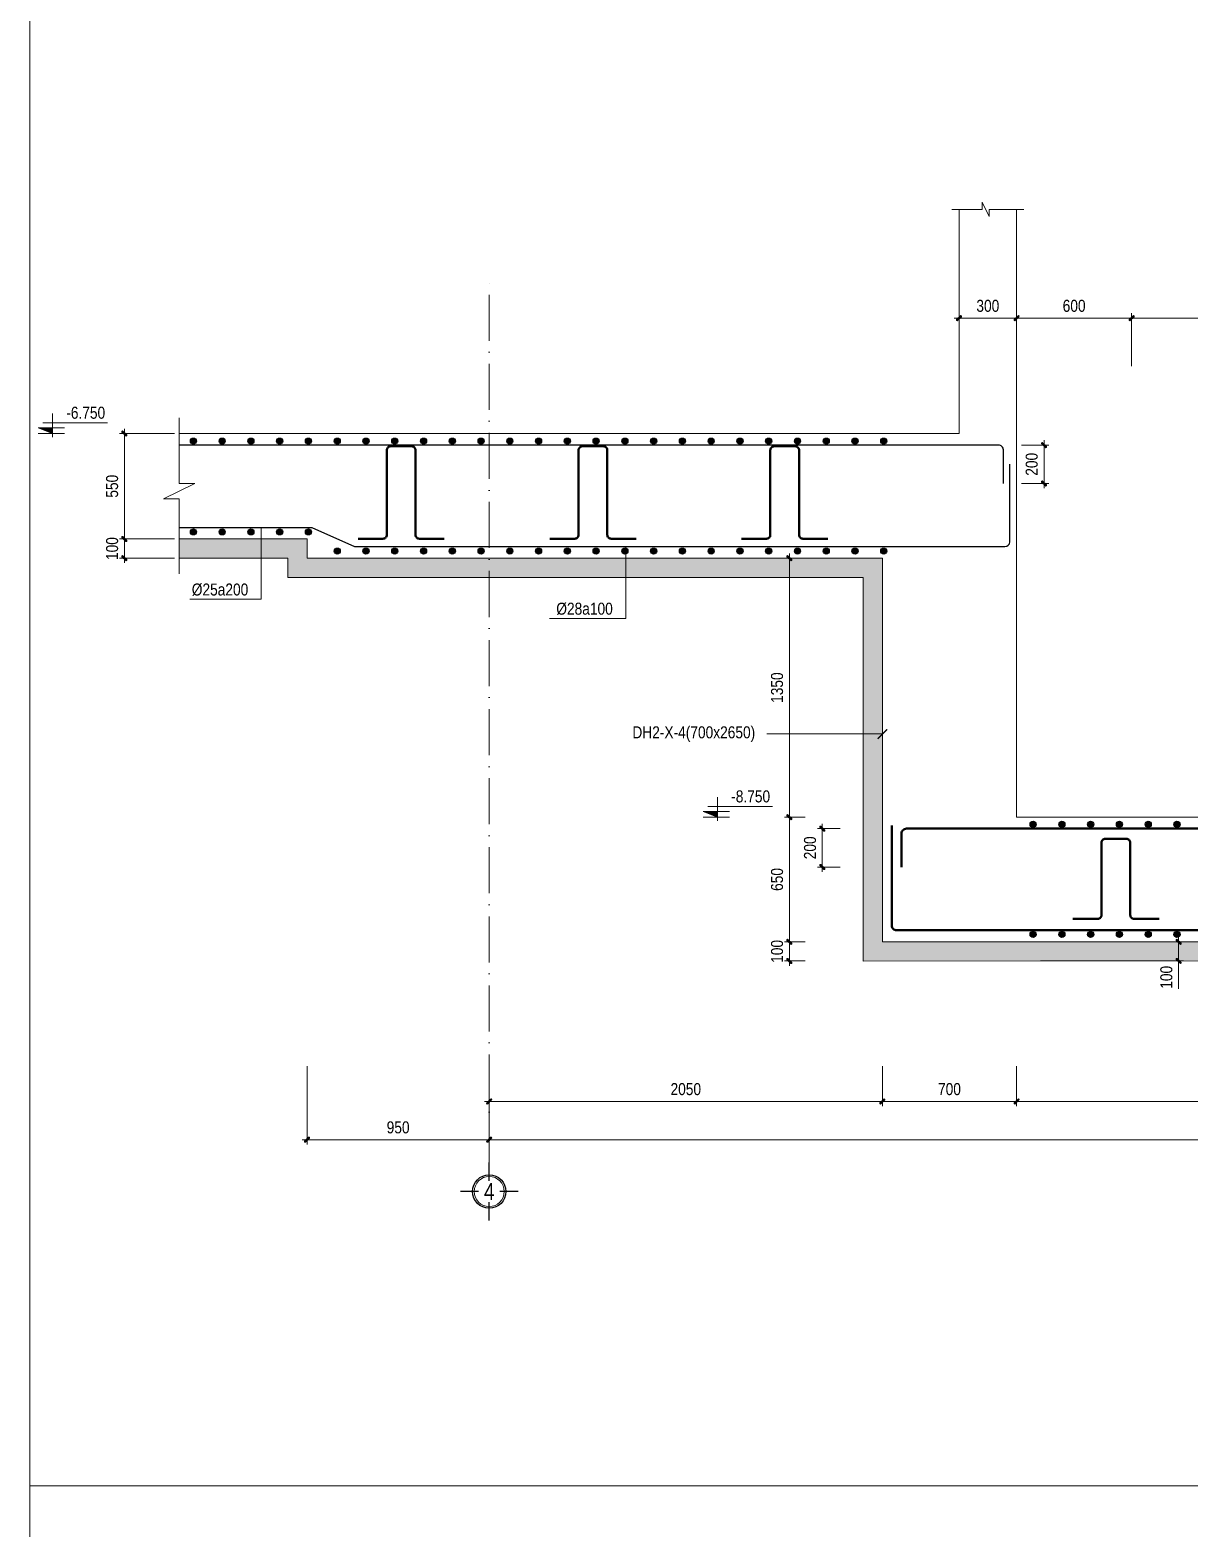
# Model space of a CAD drawing. Header units: millimetres. Extents: x 2356525 to 2927188, y -665534 to -417818.
# Drawn here: x 2575873 to 2581917, y -584889 to -577080 of the extents above; entities that cross this region are included whole.
import ezdxf
from ezdxf.enums import TextEntityAlignment as Align

# ---------------------------------------------------------------- set-up
doc = ezdxf.new("R2010")
doc.units = ezdxf.units.MM
doc.header["$LTSCALE"] = 200
doc.header["$MEASUREMENT"] = 0
doc.linetypes.add('ACAD_ISO10W100', pattern=[18, 12, -3, 0, -3])
doc.linetypes.add('HIDDEN', pattern=[0.375, 0.25, -0.125])
doc.layers.get('0').update_dxf_attribs({"lineweight": 9})
doc.layers.get('Defpoints').update_dxf_attribs({"color": 10, "lineweight": 0})
for name, color, linetype, lineweight in [('2', 2, 'Continuous', 20), ('CTHEP', 50, 'Continuous', 50), ('D-TRUC', 251, 'ACAD_ISO10W100', 15), ('DBAO', 90, 'Continuous', 13), ('DGIONG', 130, 'Continuous', 13), ('DMo', 9, 'HIDDEN', 9), ('HATCH', 154, 'Continuous', 9), ('KTH', 154, 'Continuous', 9), ('Start Thepsan lop duoi', 6, 'Continuous', 30), ('STICK', 1, 'Continuous', 9), ('TEXT', 7, 'Continuous', 15)]:
    doc.layers.add(name, color=color, linetype=linetype, lineweight=lineweight)
doc.layers.add('8', color=8, linetype='Continuous')
doc.styles.add('HELVECONDENSE', font='')
doc.styles.add('TTP-HelCon', font='')
doc.styles.get('HELVECONDENSE').set_extended_font_data('VNI-Helve-Condense')
doc.styles.get('TTP-HelCon').set_extended_font_data('VNI-Helve-Condense')
doc.dimstyles.new('TTP-25', dxfattribs={"dimscale": 25, "dimtxt": 2.5, "dimasz": 1, "dimexe": 1, "dimexo": 1, "dimgap": 0.09, "dimtad": 0, "dimdec": 4, "dimrnd": 1, "dimzin": 9, "dimdsep": 46, "dimtxsty": 'TTP-HelCon', "dimblk": 'Stick', "dimcen": 0.09, "dimdle": 1.5, "dimclrd": 256, "dimclre": 256, "dimclrt": 7, "dimadec": 0, "dimazin": 0, "dimtfac": 1, "dimtdec": 4, "dimtmove": 0, "dimatfit": 3, "dimldrblk": 'ARCHTICK', "dimfxl": 1, "dimtvp": 1, "dimtolj": 1, "dimtzin": 0, "dimarcsym": 0})

# ---------------------------------------------------------------- blocks, each defined once
blk = doc.blocks.new('Stick')
at = {"layer": 'STICK'}
h = blk.add_hatch(color=256, dxfattribs=at)
edge = h.paths.add_edge_path()
edge.add_line((0.3, 0.5), (-0.5, -0.3))
edge.add_arc((-0.4, -0.4), 0.141, 135, 315)
edge.add_line((-0.3, -0.5), (0.5, 0.3))
edge.add_arc((0.4, 0.4), 0.141, 315, 495)
blk.add_line((1, 0), (-1, 0), dxfattribs=at)
blk.add_lwpolyline([(0.3, 0.5), (-0.5, -0.3, 1), (-0.3, -0.5), (0.5, 0.3, 1), (0.3, 0.5, 1)], format="xyb", dxfattribs=at)
blk = doc.blocks.new('*D498')
at = {"layer": 'Defpoints', "color": 0, "transparency": 16777216}
for p in [(1400, 601.4), (1099.9, 508.9), (1400, 483.9)]:
    blk.add_point(p, dxfattribs=at)
at = {"layer": 'KTH', "lineweight": -2, "transparency": 16777216}
for p, q in [((1099.9, 533.9), (1099.9, 626.4)), ((1400, 508.9), (1400, 626.4)), ((1124.9, 601.4), (1375, 601.4))]:
    blk.add_line(p, q, dxfattribs=at)
at = {"layer": 'KTH', "lineweight": -2, "transparency": 16777216, "xscale": 25, "yscale": 25, "zscale": 25, "rotation": 180}
blk.add_blockref('Stick', (1099.9, 601.4), dxfattribs=at)
at = {"layer": 'KTH', "lineweight": -2, "transparency": 16777216, "xscale": 25, "yscale": 25, "zscale": 25}
blk.add_blockref('Stick', (1400, 601.4), dxfattribs=at)
at = {"layer": 'KTH', "color": 7, "transparency": 16777216, "insert": (1250, 665.2), "char_height": 62.5, "attachment_point": 5, "style": 'TTP-HelCon'}
blk.add_mtext('\\A1;300', dxfattribs=at)
blk = doc.blocks.new('_ArchTick')
at = {"color": 0, "linetype": 'ByBlock', "const_width": 0.15}
blk.add_lwpolyline([(-0.5, -0.5), (0.5, 0.5)], dxfattribs=at)
blk = doc.blocks.new('*D500')
at = {"layer": 'Defpoints', "color": 0, "transparency": 16777216}
for p in [(-1350, -3273.5), (10200.1, -3273.5), (10200.1, -3681.6)]:
    blk.add_point(p, dxfattribs=at)
at = {"layer": 'KTH', "lineweight": -2, "transparency": 16777216}
for p, q in [((-1350, -3298.5), (-1350, -3706.6)), ((10200.1, -3298.5), (10200.1, -3706.6)), ((-1325, -3681.6), (10175.1, -3681.6))]:
    blk.add_line(p, q, dxfattribs=at)
at = {"layer": 'KTH', "lineweight": -2, "transparency": 16777216, "xscale": 25, "yscale": 25, "zscale": 25, "rotation": 180}
blk.add_blockref('Stick', (-1350, -3681.6), dxfattribs=at)
at = {"layer": 'KTH', "lineweight": -2, "transparency": 16777216, "xscale": 25, "yscale": 25, "zscale": 25}
blk.add_blockref('Stick', (10200.1, -3681.6), dxfattribs=at)
at = {"layer": 'KTH', "color": 7, "transparency": 16777216, "insert": (4425.1, -3617.7), "char_height": 62.5, "attachment_point": 5, "style": 'TTP-HelCon'}
blk.add_mtext('\\A1;11550', dxfattribs=at)
blk = doc.blocks.new('CODE')
at = {"layer": 'DBAO'}
for p, q in [((-62.5, -20), (-62.5, 105)), ((-62.5, 0), (-137.5, 30)), ((-137.5, 30), (0, 30)), ((-137.5, 0), (0, 0)), ((-112.5, 55), (223.6, 55))]:
    blk.add_line(p, q, dxfattribs=at)
at = {"layer": 'HATCH', "color": 1}
blk.add_solid([(-62.5, 0), (-137.5, 30), (-62.5, 30)], dxfattribs=at)
blk = doc.blocks.new('*D502')
at = {"layer": 'Defpoints', "color": 0, "transparency": 16777216}
for p in [(1500.3, -2650.1), (1500.2, -2749.7), (2244.8, -2749.7)]:
    blk.add_point(p, dxfattribs=at)
at = {"layer": 'KTH', "lineweight": -2, "transparency": 16777216}
for p, q in [((1525.3, -2650.1), (2269.8, -2650.1)), ((2244.8, -2675.1), (2244.8, -2724.7)), ((1525.2, -2749.7), (2269.8, -2749.7)), ((2244.8, -2749.7), (2244.8, -2895.3))]:
    blk.add_line(p, q, dxfattribs=at)
at = {"layer": 'KTH', "lineweight": -2, "transparency": 16777216, "xscale": 25, "yscale": 25, "zscale": 25}
for p, rotation in [((2244.8, -2650.1), 90), ((2244.8, -2749.7), 270)]:
    blk.add_blockref('Stick', p, dxfattribs=dict(at, rotation=rotation))
at = {"layer": 'KTH', "color": 7, "transparency": 16777216, "insert": (2181, -2835), "char_height": 62.5, "attachment_point": 5, "rotation": 90, "style": 'TTP-HelCon'}
blk.add_mtext('\\A1;100', dxfattribs=at)
blk = doc.blocks.new('*D474')
at = {"layer": 'Defpoints', "color": 0, "transparency": 16777216}
for p in [(-2966.6, 0), (-3252.4, -550), (-2966.6, -550)]:
    blk.add_point(p, dxfattribs=at)
at = {"layer": 'KTH', "lineweight": -2, "transparency": 16777216}
for p, q in [((-2991.6, 0), (-3277.4, 0)), ((-3252.4, -25), (-3252.4, -525)), ((-2991.6, -550), (-3277.4, -550))]:
    blk.add_line(p, q, dxfattribs=at)
at = {"layer": 'KTH', "lineweight": -2, "transparency": 16777216, "xscale": 25, "yscale": 25, "zscale": 25}
for p, rotation in [((-3252.4, 0), 90), ((-3252.4, -550), 270)]:
    blk.add_blockref('Stick', p, dxfattribs=dict(at, rotation=rotation))
at = {"layer": 'KTH', "color": 7, "transparency": 16777216, "insert": (-3316.2, -275), "char_height": 62.5, "attachment_point": 5, "rotation": 90, "style": 'TTP-HelCon'}
blk.add_mtext('\\A1;550', dxfattribs=at)
blk = doc.blocks.new('*D475')
at = {"layer": 'Defpoints', "color": 0, "transparency": 16777216}
for p in [(323.2, -650), (215, -2000), (323.2, -2000)]:
    blk.add_point(p, dxfattribs=at)
at = {"layer": 'KTH', "lineweight": -2, "transparency": 16777216}
for p, q in [((298.2, -650), (190, -650)), ((215, -675), (215, -1975)), ((298.2, -2000), (190, -2000))]:
    blk.add_line(p, q, dxfattribs=at)
at = {"layer": 'KTH', "lineweight": -2, "transparency": 16777216, "xscale": 25, "yscale": 25, "zscale": 25}
for p, rotation in [((215, -650), 90), ((215, -2000), 270)]:
    blk.add_blockref('Stick', p, dxfattribs=dict(at, rotation=rotation))
at = {"layer": 'KTH', "color": 7, "transparency": 16777216, "insert": (151.1, -1325), "char_height": 62.5, "attachment_point": 5, "rotation": 90, "style": 'TTP-HelCon'}
blk.add_mtext('\\A1;1350', dxfattribs=at)
blk = doc.blocks.new('*D476')
at = {"layer": 'Defpoints', "color": 0, "transparency": 16777216}
for p in [(323.2, -2000), (215, -2650), (323.2, -2650)]:
    blk.add_point(p, dxfattribs=at)
at = {"layer": 'KTH', "lineweight": -2, "transparency": 16777216}
for p, q in [((298.2, -2000), (190, -2000)), ((215, -2025), (215, -2625)), ((298.2, -2650), (190, -2650))]:
    blk.add_line(p, q, dxfattribs=at)
at = {"layer": 'KTH', "lineweight": -2, "transparency": 16777216, "xscale": 25, "yscale": 25, "zscale": 25}
for p, rotation in [((215, -2000), 90), ((215, -2650), 270)]:
    blk.add_blockref('Stick', p, dxfattribs=dict(at, rotation=rotation))
at = {"layer": 'KTH', "color": 7, "transparency": 16777216, "insert": (151.1, -2325), "char_height": 62.5, "attachment_point": 5, "rotation": 90, "style": 'TTP-HelCon'}
blk.add_mtext('\\A1;650', dxfattribs=at)
blk = doc.blocks.new('*D477')
at = {"layer": 'Defpoints', "color": 0, "transparency": 16777216}
for p in [(323.2, -2650), (215, -2750), (323.2, -2750)]:
    blk.add_point(p, dxfattribs=at)
at = {"layer": 'KTH', "lineweight": -2, "transparency": 16777216}
for p, q in [((298.2, -2650), (190, -2650)), ((215, -2675), (215, -2725)), ((298.2, -2750), (190, -2750))]:
    blk.add_line(p, q, dxfattribs=at)
at = {"layer": 'KTH', "lineweight": -2, "transparency": 16777216, "xscale": 25, "yscale": 25, "zscale": 25}
for p, rotation in [((215, -2650), 90), ((215, -2750), 270)]:
    blk.add_blockref('Stick', p, dxfattribs=dict(at, rotation=rotation))
at = {"layer": 'KTH', "color": 7, "transparency": 16777216, "insert": (151.1, -2700), "char_height": 62.5, "attachment_point": 5, "rotation": 90, "style": 'TTP-HelCon'}
blk.add_mtext('\\A1;100', dxfattribs=at)
blk = doc.blocks.new('*D478')
at = {"layer": 'Defpoints', "color": 0, "transparency": 16777216}
for p in [(505.4, -2060.1), (386.8, -2260.1), (505.4, -2260.1)]:
    blk.add_point(p, dxfattribs=at)
at = {"layer": 'KTH', "lineweight": -2, "transparency": 16777216}
for p, q in [((480.4, -2060.1), (361.8, -2060.1)), ((386.8, -2085.1), (386.8, -2235.1)), ((480.4, -2260.1), (361.8, -2260.1))]:
    blk.add_line(p, q, dxfattribs=at)
at = {"layer": 'KTH', "lineweight": -2, "transparency": 16777216, "xscale": 25, "yscale": 25, "zscale": 25}
for p, rotation in [((386.8, -2060.1), 90), ((386.8, -2260.1), 270)]:
    blk.add_blockref('Stick', p, dxfattribs=dict(at, rotation=rotation))
at = {"layer": 'KTH', "color": 7, "transparency": 16777216, "insert": (323, -2160.1), "char_height": 62.5, "attachment_point": 5, "rotation": 90, "style": 'TTP-HelCon'}
blk.add_mtext('\\A1;200', dxfattribs=at)
blk = doc.blocks.new('*D479')
at = {"layer": 'Defpoints', "color": 0, "transparency": 16777216}
for p in [(1400, -3273.5), (3700, -3273.5), (3700, -3482.1)]:
    blk.add_point(p, dxfattribs=at)
at = {"layer": 'KTH', "lineweight": -2, "transparency": 16777216}
for p, q in [((1400, -3298.5), (1400, -3507.1)), ((3700, -3298.5), (3700, -3507.1)), ((1425, -3482.1), (3675, -3482.1))]:
    blk.add_line(p, q, dxfattribs=at)
at = {"layer": 'KTH', "lineweight": -2, "transparency": 16777216, "xscale": 25, "yscale": 25, "zscale": 25, "rotation": 180}
blk.add_blockref('Stick', (1400, -3482.1), dxfattribs=at)
at = {"layer": 'KTH', "lineweight": -2, "transparency": 16777216, "xscale": 25, "yscale": 25, "zscale": 25}
blk.add_blockref('Stick', (3700, -3482.1), dxfattribs=at)
at = {"layer": 'KTH', "color": 7, "transparency": 16777216, "insert": (2550, -3418.2), "char_height": 62.5, "attachment_point": 5, "style": 'TTP-HelCon'}
blk.add_mtext('\\A1;2300', dxfattribs=at)
blk = doc.blocks.new('*D480')
at = {"layer": 'Defpoints', "color": 0, "transparency": 16777216}
for p in [(700, -3273.5), (1400, -3273.5), (1400, -3482.1)]:
    blk.add_point(p, dxfattribs=at)
at = {"layer": 'KTH', "lineweight": -2, "transparency": 16777216}
for p, q in [((700, -3298.5), (700, -3507.1)), ((1400, -3298.5), (1400, -3507.1)), ((725, -3482.1), (1375, -3482.1))]:
    blk.add_line(p, q, dxfattribs=at)
at = {"layer": 'KTH', "lineweight": -2, "transparency": 16777216, "xscale": 25, "yscale": 25, "zscale": 25, "rotation": 180}
blk.add_blockref('Stick', (700, -3482.1), dxfattribs=at)
at = {"layer": 'KTH', "lineweight": -2, "transparency": 16777216, "xscale": 25, "yscale": 25, "zscale": 25}
blk.add_blockref('Stick', (1400, -3482.1), dxfattribs=at)
at = {"layer": 'KTH', "color": 7, "transparency": 16777216, "insert": (1050, -3418.2), "char_height": 62.5, "attachment_point": 5, "style": 'TTP-HelCon'}
blk.add_mtext('\\A1;700', dxfattribs=at)
blk = doc.blocks.new('dau truc')
blk.add_circle((0, 0), 180)
at = {"layer": '8'}
for p, q in [((0, 127), (0, 345)), ((-127, 0), (-345, 0)), ((0, -345), (0, -127)), ((345, 0), (127, 0))]:
    blk.add_line(p, q, dxfattribs=at)
blk.add_circle((0, 0), 200, dxfattribs=at)
at = {"layer": 'TEXT', "style": 'HELVECONDENSE'}
blk.add_attdef('A', text='', height=233, dxfattribs=at).set_placement((0, 0), align=Align.MIDDLE)
blk = doc.blocks.new('*D485')
at = {"layer": 'Defpoints', "color": 0, "transparency": 16777216}
for p in [(-1350, -3273.5), (700, -3273.5), (-1350, -3482.1)]:
    blk.add_point(p, dxfattribs=at)
at = {"layer": 'KTH', "lineweight": -2, "transparency": 16777216}
for p, q in [((-1350, -3298.5), (-1350, -3507.1)), ((700, -3298.5), (700, -3507.1)), ((675, -3482.1), (-1325, -3482.1))]:
    blk.add_line(p, q, dxfattribs=at)
at = {"layer": 'KTH', "lineweight": -2, "transparency": 16777216, "xscale": 25, "yscale": 25, "zscale": 25, "rotation": 180}
blk.add_blockref('Stick', (-1350, -3482.1), dxfattribs=at)
at = {"layer": 'KTH', "lineweight": -2, "transparency": 16777216, "xscale": 25, "yscale": 25, "zscale": 25}
blk.add_blockref('Stick', (700, -3482.1), dxfattribs=at)
at = {"layer": 'KTH', "color": 7, "transparency": 16777216, "insert": (-325, -3418.2), "char_height": 62.5, "attachment_point": 5, "style": 'TTP-HelCon'}
blk.add_mtext('\\A1;2050', dxfattribs=at)
blk = doc.blocks.new('*D486')
at = {"layer": 'Defpoints', "color": 0, "transparency": 16777216}
for p in [(4200, 601.4), (2000, 325.7), (4200, -150.1)]:
    blk.add_point(p, dxfattribs=at)
at = {"layer": 'KTH', "lineweight": -2, "transparency": 16777216}
for p, q in [((2000, 350.7), (2000, 626.4)), ((4200, -125.1), (4200, 626.4)), ((2025, 601.4), (4175, 601.4))]:
    blk.add_line(p, q, dxfattribs=at)
at = {"layer": 'KTH', "lineweight": -2, "transparency": 16777216, "xscale": 25, "yscale": 25, "zscale": 25, "rotation": 180}
blk.add_blockref('Stick', (2000, 601.4), dxfattribs=at)
at = {"layer": 'KTH', "lineweight": -2, "transparency": 16777216, "xscale": 25, "yscale": 25, "zscale": 25}
blk.add_blockref('Stick', (4200, 601.4), dxfattribs=at)
at = {"layer": 'KTH', "color": 7, "transparency": 16777216, "insert": (3100, 665.2), "char_height": 62.5, "attachment_point": 5, "style": 'TTP-HelCon'}
blk.add_mtext('\\A1;2200', dxfattribs=at)
blk = doc.blocks.new('*D488')
at = {"layer": 'Defpoints', "color": 0, "transparency": 16777216}
for p in [(2000, 601.4), (1400, 316.5), (2000, 325.7)]:
    blk.add_point(p, dxfattribs=at)
at = {"layer": 'KTH', "lineweight": -2, "transparency": 16777216}
for p, q in [((1400, 341.5), (1400, 626.4)), ((2000, 350.7), (2000, 626.4)), ((1425, 601.4), (1975, 601.4))]:
    blk.add_line(p, q, dxfattribs=at)
at = {"layer": 'KTH', "lineweight": -2, "transparency": 16777216, "xscale": 25, "yscale": 25, "zscale": 25, "rotation": 180}
blk.add_blockref('Stick', (1400, 601.4), dxfattribs=at)
at = {"layer": 'KTH', "lineweight": -2, "transparency": 16777216, "xscale": 25, "yscale": 25, "zscale": 25}
blk.add_blockref('Stick', (2000, 601.4), dxfattribs=at)
at = {"layer": 'KTH', "color": 7, "transparency": 16777216, "insert": (1700, 665.2), "char_height": 62.5, "attachment_point": 5, "style": 'TTP-HelCon'}
blk.add_mtext('\\A1;600', dxfattribs=at)
blk = doc.blocks.new('*D490')
at = {"layer": 'Defpoints', "color": 0, "transparency": 16777216}
for p in [(1400, -60.5), (1542.9, -60.5), (1400, -260.5)]:
    blk.add_point(p, dxfattribs=at)
at = {"layer": 'KTH', "lineweight": -2, "transparency": 16777216}
for p, q in [((1425, -60.5), (1567.9, -60.5)), ((1542.9, -235.5), (1542.9, -85.5)), ((1425, -260.5), (1567.9, -260.5))]:
    blk.add_line(p, q, dxfattribs=at)
at = {"layer": 'KTH', "lineweight": -2, "transparency": 16777216, "xscale": 25, "yscale": 25, "zscale": 25}
for p, rotation in [((1542.9, -60.5), 90), ((1542.9, -260.5), 270)]:
    blk.add_blockref('Stick', p, dxfattribs=dict(at, rotation=rotation))
at = {"layer": 'KTH', "color": 7, "transparency": 16777216, "insert": (1479, -160.5), "char_height": 62.5, "attachment_point": 5, "rotation": 90, "style": 'TTP-HelCon'}
blk.add_mtext('\\A1;200', dxfattribs=at)
blk = doc.blocks.new('*D494')
at = {"layer": 'Defpoints', "color": 0, "transparency": 16777216}
for p in [(-2300, -3273.5), (-1350, -3273.5), (-2300, -3681.6)]:
    blk.add_point(p, dxfattribs=at)
at = {"layer": 'KTH', "lineweight": -2, "transparency": 16777216}
for p, q in [((-2300, -3298.5), (-2300, -3706.6)), ((-1350, -3298.5), (-1350, -3706.6)), ((-1375, -3681.6), (-2275, -3681.6))]:
    blk.add_line(p, q, dxfattribs=at)
at = {"layer": 'KTH', "lineweight": -2, "transparency": 16777216, "xscale": 25, "yscale": 25, "zscale": 25, "rotation": 180}
blk.add_blockref('Stick', (-2300, -3681.6), dxfattribs=at)
at = {"layer": 'KTH', "lineweight": -2, "transparency": 16777216, "xscale": 25, "yscale": 25, "zscale": 25}
blk.add_blockref('Stick', (-1350, -3681.6), dxfattribs=at)
at = {"layer": 'KTH', "color": 7, "transparency": 16777216, "insert": (-1825, -3617.7), "char_height": 62.5, "attachment_point": 5, "style": 'TTP-HelCon'}
blk.add_mtext('\\A1;950', dxfattribs=at)
blk = doc.blocks.new('*D497')
at = {"layer": 'Defpoints', "color": 0, "transparency": 16777216}
for p in [(-2966.6, -550), (-3252.4, -650), (-2966.6, -650)]:
    blk.add_point(p, dxfattribs=at)
at = {"layer": 'KTH', "lineweight": -2, "transparency": 16777216}
for p, q in [((-2991.6, -550), (-3277.4, -550)), ((-3252.4, -575), (-3252.4, -625)), ((-2991.6, -650), (-3277.4, -650))]:
    blk.add_line(p, q, dxfattribs=at)
at = {"layer": 'KTH', "lineweight": -2, "transparency": 16777216, "xscale": 25, "yscale": 25, "zscale": 25}
for p, rotation in [((-3252.4, -550), 90), ((-3252.4, -650), 270)]:
    blk.add_blockref('Stick', p, dxfattribs=dict(at, rotation=rotation))
at = {"layer": 'KTH', "color": 7, "transparency": 16777216, "insert": (-3316.2, -600), "char_height": 62.5, "attachment_point": 5, "rotation": 90, "style": 'TTP-HelCon'}
blk.add_mtext('\\A1;100', dxfattribs=at)
blk = doc.blocks.new('sfdzgbxg')
at = {"layer": 'KTH'}
h = blk.add_hatch(dxfattribs=at)
h.set_pattern_fill('AR-CONC', color=256, scale=25, style=0)
h.set_pattern_definition([(50, (-2579617.4, 579183.16), (179.315046, -15.688034), [18.75, -206.25]), (355, (-2579617.4, 579183.16), (-34.687833, 188.048033), [15, -165]), (100.4514, (-2579602.46, 579181.85), (144.627345, 172.359886), [15.935047, -175.285528]), (46.1842, (-2579617.4, 579233.16), (266.810262, -41.379754), [28.125, -309.375]), (96.6356, (-2579595.17, 579229.7), (233.665676, 243.529468), [23.902572, -262.92825]), (351.1842, (-2579617.4, 579233.16), (233.665486, 243.52965), [22.5, -247.5]), (21, (-2579592.4, 579220.66), (149.226763, -100.654723), [18.75, -206.25]), (326, (-2579592.4, 579220.66), (60.828833, 181.287511), [15, -165]), (71.4514, (-2579579.96, 579212.27), (210.055657, 80.632624), [15.935047, -175.285528]), (37.5, (-2579617.4, 579183.16), (3.0399638, 83.2234635), [0, -163, 0, -167.5, 0, -165.625]), (7.5, (-2579617.4, 579183.16), (65.7673844, 98.602928), [0, -95.5, 0, -159.25, 0, -63.125]), (327.5, (-2579673.15, 579183.16), (133.455609, -5.638718), [0, -62.5, 0, -195, 0, -258.75]), (317.5, (-2579698.15, 579183.16), (145.7965423, 25.0262456), [0, -81.25, 0, -129.5, 0, -183.75])])
h.paths.add_polyline_path([(12600.19738, -650.03191), (13416.0465, -650.0319), (13416.0465, -550.0317), (12500.19737, -550.03176), (12500.19738, -650.03191), (9500.1157, -650.03195), (9500.1157, -2650.08605), (700.03497, -2650.08605), (700.03497, -650.03109), (-128.07211, -650.03109), (-2299.96616, -650.03104), (-2299.96616, -550.03072), (-2966.64416, -550.03074), (-2966.64419, -650.031), (-2399.96616, -650.03104), (-2399.96616, -750.03104), (600.02881, -750.03113), (599.90554, -2750.08605), (9600.23617, -2749.59256), (9600.12143, -750.03195), (12600.19738, -750.03191)])
at = {"layer": 'Start Thepsan lop duoi'}
h = blk.add_hatch(color=256, dxfattribs=at)
h.dxf.hatch_style = 1
h.paths.add_polyline_path([(-2876.65756, -39.82247, 1), (-2908.49236, -39.82247, 1)])
h = blk.add_hatch(color=256, dxfattribs=at)
h.dxf.hatch_style = 1
h.paths.add_polyline_path([(-2726.65756, -39.82247, 1), (-2758.49236, -39.82247, 1)])
h = blk.add_hatch(color=256, dxfattribs=at)
h.dxf.hatch_style = 1
h.paths.add_polyline_path([(-2576.65756, -39.82247, 1), (-2608.49236, -39.82247, 1)])
h = blk.add_hatch(color=256, dxfattribs=at)
h.dxf.hatch_style = 1
h.paths.add_polyline_path([(-2426.65756, -39.82247, 1), (-2458.49236, -39.82247, 1)])
h = blk.add_hatch(color=256, dxfattribs=at)
h.dxf.hatch_style = 1
h.paths.add_polyline_path([(-2276.65756, -39.82247, 1), (-2308.49236, -39.82247, 1)])
h = blk.add_hatch(color=256, dxfattribs=at)
h.dxf.hatch_style = 1
h.paths.add_polyline_path([(-2126.65756, -39.82247, 1), (-2158.49236, -39.82247, 1)])
h = blk.add_hatch(color=256, dxfattribs=at)
h.dxf.hatch_style = 1
h.paths.add_polyline_path([(-1976.65756, -39.82247, 1), (-2008.49236, -39.82247, 1)])
h = blk.add_hatch(color=256, dxfattribs=at)
h.dxf.hatch_style = 1
h.paths.add_polyline_path([(-1826.65756, -39.82247, 1), (-1858.49236, -39.82247, 1)])
h = blk.add_hatch(color=256, dxfattribs=at)
h.dxf.hatch_style = 1
h.paths.add_polyline_path([(-1676.65756, -39.82247, 1), (-1708.49236, -39.82247, 1)])
h = blk.add_hatch(color=256, dxfattribs=at)
h.dxf.hatch_style = 1
h.paths.add_polyline_path([(-1526.65756, -39.82247, 1), (-1558.49236, -39.82247, 1)])
h = blk.add_hatch(color=256, dxfattribs=at)
h.dxf.hatch_style = 1
h.paths.add_polyline_path([(-1376.65756, -39.82247, 1), (-1408.49236, -39.82247, 1)])
h = blk.add_hatch(color=256, dxfattribs=at)
h.dxf.hatch_style = 1
h.paths.add_polyline_path([(-1226.65756, -39.82247, 1), (-1258.49236, -39.82247, 1)])
h = blk.add_hatch(color=256, dxfattribs=at)
h.dxf.hatch_style = 1
h.paths.add_polyline_path([(-1076.65756, -39.82247, 1), (-1108.49236, -39.82247, 1)])
h = blk.add_hatch(color=256, dxfattribs=at)
h.dxf.hatch_style = 1
h.paths.add_polyline_path([(-926.65756, -39.82247, 1), (-958.49236, -39.82247, 1)])
h = blk.add_hatch(color=256, dxfattribs=at)
h.dxf.hatch_style = 1
h.paths.add_polyline_path([(-776.65756, -39.82247, 1), (-808.49236, -39.82247, 1)])
h = blk.add_hatch(color=256, dxfattribs=at)
h.dxf.hatch_style = 1
h.paths.add_polyline_path([(-626.65756, -39.82247, 1), (-658.49236, -39.82247, 1)])
h = blk.add_hatch(color=256, dxfattribs=at)
h.dxf.hatch_style = 1
h.paths.add_polyline_path([(-476.65756, -39.82247, 1), (-508.49236, -39.82247, 1)])
h = blk.add_hatch(color=256, dxfattribs=at)
h.dxf.hatch_style = 1
h.paths.add_polyline_path([(-326.65756, -39.82247, 1), (-358.49236, -39.82247, 1)])
h = blk.add_hatch(color=256, dxfattribs=at)
h.dxf.hatch_style = 1
h.paths.add_polyline_path([(-176.65756, -39.82247, 1), (-208.49236, -39.82247, 1)])
h = blk.add_hatch(color=256, dxfattribs=at)
h.dxf.hatch_style = 1
h.paths.add_polyline_path([(-26.65756, -39.82247, 1), (-58.49236, -39.82247, 1)])
h = blk.add_hatch(color=256, dxfattribs=at)
h.dxf.hatch_style = 1
h.paths.add_polyline_path([(123.34244, -39.82247, 1), (91.50764, -39.82247, 1)])
h = blk.add_hatch(color=256, dxfattribs=at)
h.dxf.hatch_style = 1
h.paths.add_polyline_path([(273.34244, -39.82247, 1), (241.50764, -39.82247, 1)])
h = blk.add_hatch(color=256, dxfattribs=at)
h.dxf.hatch_style = 1
h.paths.add_polyline_path([(423.34244, -39.82247, 1), (391.50764, -39.82247, 1)])
h = blk.add_hatch(color=256, dxfattribs=at)
h.dxf.hatch_style = 1
h.paths.add_polyline_path([(573.34244, -39.82247, 1), (541.50764, -39.82247, 1)])
h = blk.add_hatch(color=256, dxfattribs=at)
h.dxf.hatch_style = 1
h.paths.add_polyline_path([(723.34244, -39.82247, 1), (691.50764, -39.82247, 1)])
h = blk.add_hatch(color=256, dxfattribs=at)
h.dxf.hatch_style = 1
h.paths.add_polyline_path([(-2876.65756, -513.19804, 1), (-2908.49236, -513.19804, 1)])
h = blk.add_hatch(color=256, dxfattribs=at)
h.dxf.hatch_style = 1
h.paths.add_polyline_path([(-2726.65756, -513.19804, 1), (-2758.49236, -513.19804, 1)])
h = blk.add_hatch(color=256, dxfattribs=at)
h.dxf.hatch_style = 1
h.paths.add_polyline_path([(-2576.65756, -513.19804, 1), (-2608.49236, -513.19804, 1)])
h = blk.add_hatch(color=256, dxfattribs=at)
h.dxf.hatch_style = 1
h.paths.add_polyline_path([(-2426.65756, -513.19804, 1), (-2458.49236, -513.19804, 1)])
h = blk.add_hatch(color=256, dxfattribs=at)
h.dxf.hatch_style = 1
h.paths.add_polyline_path([(-2276.65756, -513.19804, 1), (-2308.49236, -513.19804, 1)])
h = blk.add_hatch(color=256, dxfattribs=at)
h.dxf.hatch_style = 1
h.paths.add_polyline_path([(-2126.65756, -613.19804, 1), (-2158.49236, -613.19804, 1)])
h = blk.add_hatch(color=256, dxfattribs=at)
h.dxf.hatch_style = 1
h.paths.add_polyline_path([(-1976.65756, -613.19804, 1), (-2008.49236, -613.19804, 1)])
h = blk.add_hatch(color=256, dxfattribs=at)
h.dxf.hatch_style = 1
h.paths.add_polyline_path([(-1826.65756, -613.19804, 1), (-1858.49236, -613.19804, 1)])
h = blk.add_hatch(color=256, dxfattribs=at)
h.dxf.hatch_style = 1
h.paths.add_polyline_path([(-1676.65756, -613.19804, 1), (-1708.49236, -613.19804, 1)])
h = blk.add_hatch(color=256, dxfattribs=at)
h.dxf.hatch_style = 1
h.paths.add_polyline_path([(-1526.65756, -613.19804, 1), (-1558.49236, -613.19804, 1)])
h = blk.add_hatch(color=256, dxfattribs=at)
h.dxf.hatch_style = 1
h.paths.add_polyline_path([(-1376.65756, -613.19804, 1), (-1408.49236, -613.19804, 1)])
h = blk.add_hatch(color=256, dxfattribs=at)
h.dxf.hatch_style = 1
h.paths.add_polyline_path([(-1226.65756, -613.19804, 1), (-1258.49236, -613.19804, 1)])
h = blk.add_hatch(color=256, dxfattribs=at)
h.dxf.hatch_style = 1
h.paths.add_polyline_path([(-1076.65756, -613.19804, 1), (-1108.49236, -613.19804, 1)])
h = blk.add_hatch(color=256, dxfattribs=at)
h.dxf.hatch_style = 1
h.paths.add_polyline_path([(-926.65756, -613.19804, 1), (-958.49236, -613.19804, 1)])
h = blk.add_hatch(color=256, dxfattribs=at)
h.dxf.hatch_style = 1
h.paths.add_polyline_path([(-776.65756, -613.19804, 1), (-808.49236, -613.19804, 1)])
h = blk.add_hatch(color=256, dxfattribs=at)
h.dxf.hatch_style = 1
h.paths.add_polyline_path([(-626.65756, -613.19804, 1), (-658.49236, -613.19804, 1)])
h = blk.add_hatch(color=256, dxfattribs=at)
h.dxf.hatch_style = 1
h.paths.add_polyline_path([(-476.65756, -613.19804, 1), (-508.49236, -613.19804, 1)])
h = blk.add_hatch(color=256, dxfattribs=at)
h.dxf.hatch_style = 1
h.paths.add_polyline_path([(-326.65756, -613.19804, 1), (-358.49236, -613.19804, 1)])
h = blk.add_hatch(color=256, dxfattribs=at)
h.dxf.hatch_style = 1
h.paths.add_polyline_path([(-176.65756, -613.19804, 1), (-208.49236, -613.19804, 1)])
h = blk.add_hatch(color=256, dxfattribs=at)
h.dxf.hatch_style = 1
h.paths.add_polyline_path([(-26.65756, -613.19804, 1), (-58.49236, -613.19804, 1)])
h = blk.add_hatch(color=256, dxfattribs=at)
h.dxf.hatch_style = 1
h.paths.add_polyline_path([(123.34244, -613.19804, 1), (91.50764, -613.19804, 1)])
h = blk.add_hatch(color=256, dxfattribs=at)
h.dxf.hatch_style = 1
h.paths.add_polyline_path([(273.34244, -613.19804, 1), (241.50764, -613.19804, 1)])
h = blk.add_hatch(color=256, dxfattribs=at)
h.dxf.hatch_style = 1
h.paths.add_polyline_path([(423.34244, -613.19804, 1), (391.50764, -613.19804, 1)])
h = blk.add_hatch(color=256, dxfattribs=at)
h.dxf.hatch_style = 1
h.paths.add_polyline_path([(573.34244, -613.19804, 1), (541.50764, -613.19804, 1)])
h = blk.add_hatch(color=256, dxfattribs=at)
h.dxf.hatch_style = 1
h.paths.add_polyline_path([(723.34244, -613.19804, 1), (691.50764, -613.19804, 1)])
h = blk.add_hatch(color=256, dxfattribs=at)
h.dxf.hatch_style = 1
h.paths.add_polyline_path([(1502.1304, -2037.39298, 1), (1470.2956, -2037.39298, 1)])
h = blk.add_hatch(color=256, dxfattribs=at)
h.dxf.hatch_style = 1
h.paths.add_polyline_path([(1652.1304, -2037.39298, 1), (1620.2956, -2037.39298, 1)])
h = blk.add_hatch(color=256, dxfattribs=at)
h.dxf.hatch_style = 1
h.paths.add_polyline_path([(1802.1304, -2037.39298, 1), (1770.2956, -2037.39298, 1)])
h = blk.add_hatch(color=256, dxfattribs=at)
h.dxf.hatch_style = 1
h.paths.add_polyline_path([(1952.1304, -2037.39298, 1), (1920.2956, -2037.39298, 1)])
h = blk.add_hatch(color=256, dxfattribs=at)
h.dxf.hatch_style = 1
h.paths.add_polyline_path([(2102.1304, -2037.39298, 1), (2070.2956, -2037.39298, 1)])
h = blk.add_hatch(color=256, dxfattribs=at)
h.dxf.hatch_style = 1
h.paths.add_polyline_path([(2252.1304, -2037.39298, 1), (2220.2956, -2037.39298, 1)])
h = blk.add_hatch(color=256, dxfattribs=at)
h.dxf.hatch_style = 1
h.paths.add_polyline_path([(1502.1304, -2611.80632, 1), (1470.2956, -2611.80632, 1)])
h = blk.add_hatch(color=256, dxfattribs=at)
h.dxf.hatch_style = 1
h.paths.add_polyline_path([(1652.1304, -2611.80632, 1), (1620.2956, -2611.80632, 1)])
h = blk.add_hatch(color=256, dxfattribs=at)
h.dxf.hatch_style = 1
h.paths.add_polyline_path([(1802.1304, -2611.80632, 1), (1770.2956, -2611.80632, 1)])
h = blk.add_hatch(color=256, dxfattribs=at)
h.dxf.hatch_style = 1
h.paths.add_polyline_path([(1952.1304, -2611.80632, 1), (1920.2956, -2611.80632, 1)])
h = blk.add_hatch(color=256, dxfattribs=at)
h.dxf.hatch_style = 1
h.paths.add_polyline_path([(2102.1304, -2611.80632, 1), (2070.2956, -2611.80632, 1)])
h = blk.add_hatch(color=256, dxfattribs=at)
h.dxf.hatch_style = 1
h.paths.add_polyline_path([(2252.1304, -2611.80632, 1), (2220.2956, -2611.80632, 1)])
at = {"layer": 'CTHEP'}
for points in [[(-2034.0141, -548.5882), (-1904.18343, -548.5882, 0.4142135624), (-1884.18343, -528.5882), (-1884.18343, -86.87985, -0.4142135624), (-1864.18343, -66.87985), (-1754.18343, -66.87985, -0.4142135624), (-1734.18343, -86.87985), (-1734.18343, -528.5882, 0.4142135624), (-1714.18343, -548.5882), (-1584.36155, -548.5882)], [(-1034.0141, -548.5882), (-904.18343, -548.5882, 0.4142135624), (-884.18343, -528.5882), (-884.18343, -86.87985, -0.4142135624), (-864.18343, -66.87985), (-754.18343, -66.87985, -0.4142135624), (-734.18343, -86.87985), (-734.18343, -528.5882, 0.4142135624), (-714.18343, -548.5882), (-584.36155, -548.5882)], [(-34.0141, -548.5882), (95.81657, -548.5882, 0.4142135624), (115.81657, -528.5882), (115.81657, -86.87985, -0.4142135624), (135.81657, -66.87985), (245.81657, -66.87985, -0.4142135624), (265.81657, -86.87985), (265.81657, -528.5882, 0.4142135624), (285.81657, -548.5882), (415.63845, -548.5882)], [(1692.88959, -2530.7936), (1822.72026, -2530.7936, 0.4142135624), (1842.72026, -2510.7936), (1842.72026, -2133.21325, -0.4142135624), (1862.72026, -2113.21325), (1972.72026, -2113.21325, -0.4142135624), (1992.72026, -2133.21325), (1992.72026, -2510.7936, 0.4142135624), (2012.72026, -2530.7936), (2142.54214, -2530.7936)]]:
    blk.add_lwpolyline(points, format="xyb", dxfattribs=at)
at = {"layer": 'CTHEP', "ltscale": 1000}
for points in [[(749.01704, -2042.89113), (749.01704, -2565.08667, 0.4142135651), (774.01704, -2590.08667), (9426.17069, -2590.08659, 0.4142135597), (9451.17069, -2565.08659), (9451.17069, -2054.51711)], [(800.02572, -2260.08419), (800.02572, -2085.08419, -0.4142135651), (825.02572, -2060.08419), (9396.57002, -2060.08426, -0.4142135597), (9421.57002, -2085.08426), (9421.57002, -2260.08426)]]:
    blk.add_lwpolyline(points, format="xyb", dxfattribs=at)
at = {"layer": 'D-TRUC', "ltscale": 0.1}
blk.add_line((-1349.96615, -3837.59884), (-1350.08665, 807.49371), dxfattribs=at)
at = {"layer": 'DBAO'}
for p, q in [((1100.03405, -0.00022), (1100.03384, 1168.4092)), ((1400.03405, -0.00016), (1400.03384, 1168.40926)), ((-2966.644, 0.00072), (440.9987, 0.00036)), ((440.9987, 0.00036), (1100.03405, 0)), ((-2299.96616, -550.03072), (-2966.64416, -550.03074)), ((-2299.96616, -550.03072), (-2299.96616, -650.03088)), ((-2966.64419, -650.031), (-2399.96616, -650.03104)), ((-2399.96616, -650.03088), (-2399.96616, -750.03104)), ((-2299.96616, -650.03104), (-128.07211, -650.03109)), ((-128.07211, -650.03109), (700.03497, -650.03109)), ((700.03497, -2650.08605), (700.03497, -650.03109)), ((-2399.96616, -750.03104), (600.02881, -750.03113)), ((600.02881, -750.03113), (599.90554, -2750.08605)), ((700.03497, -2650.08605), (9500.1157, -2650.08605)), ((599.90554, -2750.08605), (9600.23617, -2749.59256))]:
    blk.add_line(p, q, dxfattribs=at)
blk.add_lwpolyline([(1400.03405, -0.00016), (1400.0337, -2000.08419), (4200.03344, -2000.08419), (4200.03352, -0.00241)], dxfattribs=at)
at = {"layer": 'DGIONG'}
for points in [[(-2539.11858, -490.02506), (-2539.11858, -864.00498), (-2695.90683, -864.00499), (-2911.26961, -864.00499)], [(-638.39346, -590.02506), (-638.39345, -964.00498), (-795.1817, -964.00499), (-1036.44919, -964.00499)]]:
    blk.add_lwpolyline(points, dxfattribs=at)
at = {"layer": 'KTH'}
for points in [[(1062.53384, 1168.40919), (1220.03384, 1168.40922), (1220.03383, 1205.90922), (1257.53384, 1130.90923), (1257.53384, 1168.40923), (1437.53384, 1168.40926)], [(-2966.64398, 81.25468), (-2966.64408, -260.01197), (-2885.39011, -260.01199), (-3047.89806, -341.26591), (-2966.6441, -341.26593), (-2966.64421, -731.28496)]]:
    blk.add_lwpolyline(points, dxfattribs=at)
at = {"layer": 'Start Thepsan lop duoi'}
for points in [[(1331.03971, -260.45983), (1331.03971, -85.45983, 0.4142135626), (1306.03971, -60.45983), (-2966.64401, -60.45983)], [(-2966.64414, -490.02506), (-2274.85652, -490.02506), (-2052.48956, -590.02506), (1339.08087, -590.02506, 0.4142135622), (1364.08087, -565.02506), (1364.08087, -160.45983)]]:
    blk.add_lwpolyline(points, format="xyb", dxfattribs=at)
for centre in [(-2892.57496, -39.82247), (-2742.57496, -39.82247), (-2592.57496, -39.82247), (-2442.57496, -39.82247), (-2292.57496, -39.82247), (-2142.57496, -39.82247), (-1992.57496, -39.82247), (-1842.57496, -39.82247), (-1692.57496, -39.82247), (-1542.57496, -39.82247), (-1392.57496, -39.82247), (-1242.57496, -39.82247), (-1092.57496, -39.82247), (-942.57496, -39.82247), (-792.57496, -39.82247), (-642.57496, -39.82247), (-492.57496, -39.82247), (-342.57496, -39.82247), (-192.57496, -39.82247), (-42.57496, -39.82247), (107.42504, -39.82247), (257.42504, -39.82247), (407.42504, -39.82247), (557.42504, -39.82247), (707.42504, -39.82247), (-2892.57496, -513.19804), (-2742.57496, -513.19804), (-2592.57496, -513.19804), (-2442.57496, -513.19804), (-2292.57496, -513.19804), (-2142.57496, -613.19804), (-1992.57496, -613.19804), (-1842.57496, -613.19804), (-1692.57496, -613.19804), (-1542.57496, -613.19804), (-1392.57496, -613.19804), (-1242.57496, -613.19804), (-1092.57496, -613.19804), (-942.57496, -613.19804), (-792.57496, -613.19804), (-642.57496, -613.19804), (-492.57496, -613.19804), (-342.57496, -613.19804), (-192.57496, -613.19804), (-42.57496, -613.19804), (107.42504, -613.19804), (257.42504, -613.19804), (407.42504, -613.19804), (557.42504, -613.19804), (707.42504, -613.19804), (1486.213, -2037.39298), (1636.213, -2037.39298), (1786.213, -2037.39298), (1936.213, -2037.39298), (2086.213, -2037.39298), (2236.213, -2037.39298), (1486.213, -2611.80632), (1636.213, -2611.80632), (1786.213, -2611.80632), (1936.213, -2611.80632), (2086.213, -2611.80632), (2236.213, -2611.80632)]:
    blk.add_circle(centre, 15.9174, dxfattribs=at)
at = {"layer": '2', "ltscale": 300}
ref = blk.add_blockref('dau truc', (-1349.96615, -3951.96494), dxfattribs=dict(at, xscale=0.4367131292819977, yscale=0.4367131292819977, zscale=0.4367131292819977))
ref.add_attrib('A', '4', dxfattribs={"layer": 'TEXT', "height": 87.5, "style": 'HELVECONDENSE'}).set_placement((-1349.96615, -3951.96494), align=Align.MIDDLE)
at = {"layer": 'KTH', "linetype": 'Continuous'}
for p in [(-3564.35439, -0.00352), (-97.01982, -2000.08419)]:
    blk.add_blockref('CODE', p, dxfattribs=at)
at = {"layer": 'TEXT', "style": 'TTP-HelCon'}
for s, p in [('-6.750', (-3352.58304, 76.99148)), ('-8.750', (114.75153, -1923.08919))]:
    blk.add_text(s, height=62.5, dxfattribs=at).set_placement(p, align=Align.RIGHT)
for s, p in [('Þ25a200', (-2753.72962, -844.59474)), ('Þ28a100', (-853.00449, -944.59474))]:
    blk.add_text(s, height=62.5, rotation=0.000000703, dxfattribs=at).set_placement(p, align=Align.CENTER)
blk.add_text('DH2-X-4(700x2650)', height=62.5, dxfattribs=at).set_placement((-283.22675, -1589.1893), align=Align.CENTER)
at = {"layer": 'KTH'}
for base, p1, p2, picture, middle in [((1400.0337, 601.36042), (1099.91343, 508.86318), (1400.0337, 483.85039), '*D498', (1249.97356, 665.19376)), ((2000.03271, 601.36042), (1400.03399, 316.5262), (2000.03271, 325.67958), '*D488', (1700.03335, 665.19376)), ((4200.03344, 601.36042), (2000.03271, 325.67958), (4200.03344, -150.08419), '*D486', (3100.03308, 665.19376)), ((-2299.96616, -3681.55683), (-1349.98079, -3273.4735), (-2299.96616, -3273.47351), '*D494', (-1824.97347, -3617.7235)), ((10200.134491757, -3681.5568284043), (-1349.9661526107, -3273.4735042267), (10200.134491757, -3273.4735042272), '*D500', (4425.0841695732, -3617.723495071)), ((-1349.96615, -3482.05683), (700.03497, -3273.4735), (-1349.96615, -3273.4735), '*D485', (-324.96559, -3418.2235)), ((1400.0337, -3482.05683), (700.03497, -3273.4735), (1400.0337, -3273.4735), '*D480', (1050.03433, -3418.2235)), ((3700.03492, -3482.05683), (1400.0337, -3273.4735), (3700.03492, -3273.4735), '*D479', (2550.03431, -3418.2235))]:
    dim = blk.add_linear_dim(base=base, p1=p1, p2=p2, dimstyle='TTP-25', dxfattribs=at)
    dim.commit()
    dim.dimension.update_dxf_attribs({"geometry": picture, "text_midpoint": middle})
for base, p1, p2, angle, picture, middle in [((-3252.35956, -550.03073), (-2966.64416, 0.00064), (-2966.64416, -550.03073), 90, '*D474', (-3316.1929, -275.01505)), ((1542.88199, -60.45983), (1400.03404, -260.45983), (1400.03404, -60.45983), 90, '*D490', (1479.04866, -160.45983)), ((214.97636, -2000.03073), (323.15375, -650.03073), (323.15375, -2000.03073), 90, '*D475', (151.14302, -1325.03073)), ((214.97636, -2650.03073), (323.15375, -2000.03073), (323.15375, -2650.03073), 90, '*D476', (151.14302, -2325.03073)), ((386.81799, -2260.08419), (505.39447, -2060.08419), (505.39447, -2260.08419), 90, '*D478', (322.98466, -2160.08419)), ((2244.800153, -2749.6642), (1500.254755, -2650.086046), (1500.245867, -2749.6642), 270, '*D502', (2180.966819, -2834.997533))]:
    dim = blk.add_linear_dim(base=base, p1=p1, p2=p2, angle=angle, dimstyle='TTP-25', dxfattribs=at)
    dim.commit()
    dim.dimension.update_dxf_attribs({"geometry": picture, "text_midpoint": middle})
for base, p1, p2, picture, middle in [((-3252.35956, -650.031), (-2966.64416, -550.03073), (-2966.64419, -650.031), '*D497', (-3252.35956, -600.03086)), ((214.97636, -2750.03073), (323.15375, -2650.03073), (323.15375, -2750.03073), '*D477', (214.97636, -2700.03073))]:
    dim = blk.add_linear_dim(base=base, p1=p1, p2=p2, angle=90, dimstyle='TTP-25', dxfattribs=at)
    dim.commit()
    dim.dimension.update_dxf_attribs({"geometry": picture, "text_midpoint": middle, "dimtype": 128})
at = {"layer": 'DGIONG', "color": 6}
blk.add_leader([(700.03497, -1566.61485), (98.14931, -1566.61485)], dimstyle='TTP-25', override={"dimasz": 2}, dxfattribs=at)

msp = doc.modelspace()

# ---------------------------------------------------------------- linework, layer by layer
at = {"layer": 'DBAO'}
for points in [[(2575872.6, -569269.7), (2597675.3, -569269.7), (2597675.3, -584669), (2575872.6, -584669)], [(2575872.6, -584669), (2597675.3, -584669), (2597675.3, -600068.3), (2575872.6, -600068.3)]]:
    msp.add_lwpolyline(points, close=True, dxfattribs=at)

# ---------------------------------------------------------------- block references
at = {"layer": 'DMo'}
msp.add_blockref('sfdzgbxg', (2579617.4, -579183.2), dxfattribs=at)

doc.saveas('drawing.dxf')
